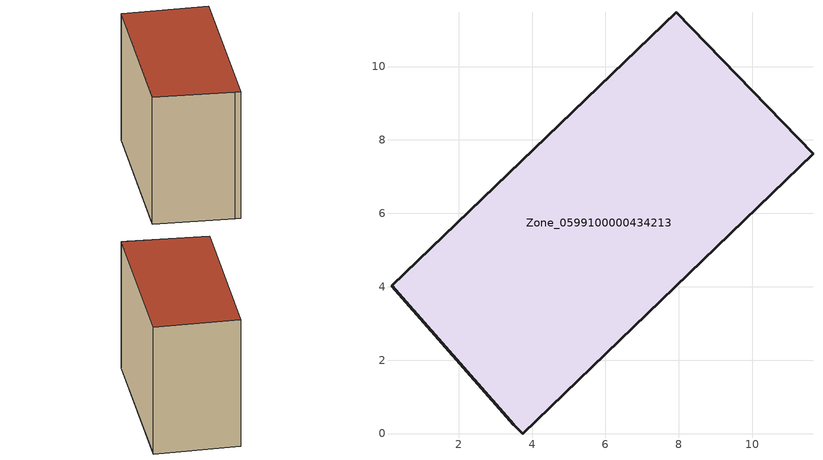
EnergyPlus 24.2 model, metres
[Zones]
Zone_0599100000434213
 floor ground (C_G): 0.17,4.03 7.94,11.47 11.66,7.63 3.74,0 3.51,0.24 z0
 wall outside (C_F): 3.74,0 11.66,7.63 7.94,11.47 0.17,4.03 3.51,0.24 3.74,0 z0:8.69
 roof outside (C_R): 0.17,4.03 3.51,0.24 3.74,0 11.66,7.63 7.94,11.47 z8.69
[BUILDING]
Pand.0599100000434213: North Axis=0; Terrain=City; Loads Convergence Tolerance Value=0.04; Temperature Convergence Tolerance Value=0.4; Solar Distribution=FullExterior; Maximum Number of Warmup Days=25; Minimum Number of Warmup Days=1
[Site:Location]
Rotterdam.The.Hague.AP_ZH_NLD Design_Conditions: Latitude=51.96; Longitude=4.45; Time Zone=1; Elevation=-4.5
[SITE:GROUNDTEMPERATURE:BUILDINGSURFACE]
18, 18, 18, 18, 18, 18, 18, 18, 18, 18, 18, 18
[MATERIAL] Thermal Absorptance=0.9; Solar Absorptance=0.7; Visible Absorptance=0.7
Name | Roughness | Thickness | Conductivity | Density | Specific Heat
G.TI.2006-2014 | MediumSmooth | 0.15 | 0.06 | 540 | 1210
F.TI.2006-2014 | Rough | 0.3 | 0.12 | 1920 | 840
R.TI.2006-2014 | MediumRough | 0.2 | 0.08 | 1500 | 1000
[CONSTRUCTION]
C_G: G.TI.2006-2014
C_F: F.TI.2006-2014
C_R: R.TI.2006-2014
[ZONE]
Zone_0599100000434213: Type=1; Multiplier=1; Ceiling Height=Autocalculate; Volume=Autocalculate; Floor Area=autocalculate; Part of Total Floor Area=Yes
[ZONEINFILTRATION:DESIGNFLOWRATE]
Infil_Zone_0599100000434213: Zone or ZoneList or Space or SpaceList=Zone_0599100000434213; Schedule=AlwaysOn; Design Flow Rate Calculation Method=Flow/Area; Flow Rate per Floor Area=0.0015; Constant Term Coefficient=1; Temperature Term Coefficient=0; Velocity Term Coefficient=0; Velocity Squared Term Coefficient=0
[HVACTEMPLATE:ZONE:IDEALLOADSAIRSYSTEM]
Zone_0599100000434213: Maximum Heating Supply Air Temperature=50; Minimum Cooling Supply Air Temperature=13; Maximum Heating Supply Air Humidity Ratio=0.0156; Minimum Cooling Supply Air Humidity Ratio=0.0077; Heating Limit=NoLimit; Cooling Limit=NoLimit; Dehumidification Control Type=ConstantSensibleHeatRatio; Cooling Sensible Heat Ratio=0.7; Dehumidification Setpoint=60; Humidification Control Type=None; Humidification Setpoint=30; Outdoor Air Method=None; Outdoor Air Flow Rate per Person=0.00944; Outdoor Air Flow Rate per Zone Floor Area=0; Outdoor Air Flow Rate per Zone=0; Demand Controlled Ventilation Type=None; Outdoor Air Economizer Type=NoEconomizer; Heat Recovery Type=None; Sensible Heat Recovery Effectiveness=0.7; Latent Heat Recovery Effectiveness=0.65
[ZONECONTROL:THERMOSTAT]
ThermostatControl_Zone_0599100000434213: Zone or ZoneList=Zone_0599100000434213; Control Type Schedule=DualSetpointControlType; Control 1=Thermostat_Zone_0599100000434213; Temperature Difference Between Cutout And Setpoint=0
[THERMOSTATSETPOINT:DUALSETPOINT]
Thermostat_Zone_0599100000434213: Heating Setpoint Temperature Schedule=HeatingSetpoint_Zone_0599100000434213; Cooling Setpoint Temperature Schedule=CoolingSetpoint_Zone_0599100000434213
[SCHEDULE:COMPACT]
HeatingSetpoint_Zone_0599100000434213: Through: 12/31, For: AllDays, Until: 24:00, 21
CoolingSetpoint_Zone_0599100000434213: Through: 12/31, For: AllDays, Until: 24:00, 24
DualSetpointControlType: Through: 12/31, For: AllDays, Until: 24:00, 4
AlwaysOn: Through: 12/31, For: AllDays, Until: 24:00, 1
